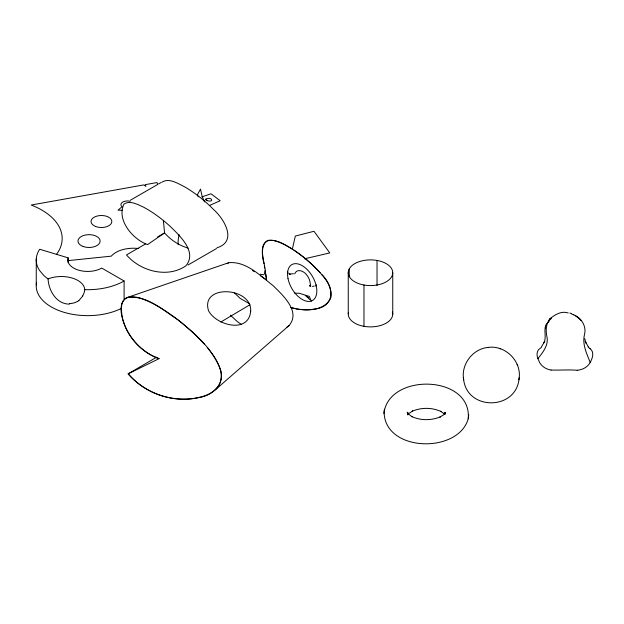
<?xml version="1.0" encoding="UTF-8"?>
<svg xmlns="http://www.w3.org/2000/svg" width="624" height="624" viewBox="0 0 624 624"><rect width="100%" height="100%" fill="white"/><g stroke="black" fill="none" stroke-linecap="round" stroke-linejoin="round"><path stroke-width="0.94" d="M519.106 378.503C521.789 361.226 505.167 344.768 487.952 347.451M549.065 321.688C541.531 325.915 547.388 336.281 543.964 342.787L544.752 341.32L541.484 346.733M383.893 413.533C388.526 372.395 472.165 374.696 468.226 418.782C458.164 454.249 383.869 452.143 384.127 411.622M384.181 411.13L384.407 409.235M468.226 418.782L468.46 416.887M468.515 416.395L468.741 414.492M463.585 379.096C466.853 410.896 515.822 410.569 519.035 379.025M518.934 379.813L519.199 377.715M549.268 320.767L549.674 318.926C554.861 314.824 561.21 310.635 568.175 312.944M292.336 249.194L295.331 236.044L313.989 231.286L329.784 252.923L304.504 258.812M551.07 370.063A23.462 18.502 -35 0 1 539.713 362.739L537.911 358.636C542.615 352.661 548.34 345.743 547.115 337.6C545.524 331.219 545.836 324.371 549.674 318.926L550.961 318.864M264.194 274.349L265.286 270.793M408.057 413.603L407.753 414.648L407.979 412.753L407.909 414.843L407.238 412.23L408.268 414.344L407.8 413.579L412.043 416.738L411.481 416.481C420.67 420.631 431.098 420.685 440.466 416.809L439.928 417.058L443.703 414.796L445.247 412.667L444.584 414.414L445.013 412.316L444.787 414.219L444.733 413.174M315.736 286.081L316.251 284.833M577.169 370.282A23.462 18.502 35.3 0 0 589.306 363.909C592.043 359.65 595.148 352.31 589.969 348.598M294.661 273.913C297.188 267.595 304.769 271.518 307.297 275.746A10.093 5.827 60 0 1 309.832 281.12L310.768 286.432M82.758 296.049L78.803 300.667M407.55 414.703L408.104 414.024M549.299 320.213L551.546 317.811M156.71 357.154L128.162 373.807C142.249 390.328 163.979 399.75 185.64 399.165A167.918 96.946 60 0 0 193.448 398.525C203.081 397.036 213.728 393.791 219.203 385.078C225.623 371.639 215.389 357.614 207.293 347.42M215.28 389.844L289.13 325.471C300.94 311.555 282.711 295.105 273.133 285.675C260.325 275.8 246.043 260.926 228.665 262.727L126.539 297.749C116.657 304.855 122.281 319.535 126.204 328.591C132.912 342.225 144.573 353.699 159.097 358.644L128.162 373.807C145.259 393.799 173.62 403.369 199.29 397.418C213.252 395.764 226.528 382.044 219.664 367.637C211.403 347.498 194.103 332.873 177.544 319.543C162.505 309.722 145.751 294.333 126.539 297.749M408.439 413.665L407.831 414.242L412.714 410.966L412.175 411.216C421.543 407.332 431.972 407.386 441.16 411.544L440.591 411.278L444.577 414.071L444.038 413.408M205.858 199.22L205.741 199.352A1.334 0.608 13.1 0 0 205.756 199.742M286.993 327.07L289.13 325.471M162.006 182.114C169.33 177.606 178.012 183.659 184.688 186.857C195.328 193.112 205.07 200.866 213.72 209.664C224.032 218.837 237.783 241.379 217.035 247.767M227.198 263.726L228.665 262.727M220.818 322.031L250.013 304.707M130.244 200.312L157.607 184.509M158.8 183.823L161.179 182.45M145.54 243.929L126.5 254.92C140.392 271.198 167.419 278.538 185.851 265.847C197.668 251.932 179.439 235.482 169.853 226.044C161.749 218.774 152.974 212.168 143.333 207.051C137.553 204.5 129.979 200 123.926 204.103C116.251 220.03 132.904 239.429 147.576 244.592L164.58 232.931L163.363 220.428M157.435 237.058L164.58 232.931C170.82 240.061 179.033 245.466 188.152 248.102M187.972 265.013L216.536 248.524M206.107 199.072C211.622 196.217 214.789 202.745 207.269 200.694M209.586 205.452L220.171 200.71L211.021 193.799L201.872 196.895M293.475 273.733L289.364 274.084L290.293 274.225M314.27 286.073L312.437 286.4M488.194 347.42C472.703 348.715 460.707 364.642 463.687 379.883M294.715 293.21L299.224 293.249L309.317 296.416L311.306 301.197M67.805 260.653L111.267 256.16A24.742 14.282 0 0 1 138.778 248.563M577.161 370.25C568.456 369.564 559.759 370.297 551.07 370.048M69.42 304.114L68.952 304.122A18.751 16.536 63.3 0 1 67.868 304.06C55.708 302.999 48.633 290.027 48.048 278.912A51.527 29.749 0 0 1 43.828 275.512L39.523 270.426A51.464 29.71 0 0 1 39.694 249.257L68.172 257.868A19.859 11.466 0 0 0 78.445 270.114A19.859 11.466 0 0 0 101.743 268.078L124.098 280.979L124.098 298.834M122.421 210.311L117.983 210.163L122.062 206.762A6.427 3.713 0 0 1 122.46 202.238A6.427 3.713 0 0 1 130.143 201.31M263.554 274.825L260.317 274.201M288.928 273.92L289.661 274.131M290.846 307.585L297.773 309.2L304.442 309.832A113.685 65.637 60 0 0 313.895 309.153C334.979 307.281 335.041 287.102 321.68 274.482M499.294 348.41L499.847 348.59M500.019 348.644L500.627 348.839M290.566 307.445C303.631 311.259 324.098 312.148 330.907 297.749C332.81 283.592 320.229 272.774 311.212 263.687C296.767 250.38 253.352 218.665 263.968 263.585M159.097 358.644C137.14 350.86 118.638 327.382 121.875 303.521C124.636 294.271 136.227 296.377 143.06 299.161C152.677 302.78 161.507 308.186 169.939 313.989A185.671 107.195 60 0 1 181.795 322.873L193.424 332.92L204.617 344.308M573.472 314.668C581.217 317.593 586.763 326.235 584.477 334.604C582.036 344.308 586.771 353.699 590.226 362.505M569.837 313.022L571.6 313.724M249.304 303.592L240.139 298.381L234.507 292.968M571.873 314.09L573.557 314.831M260.598 275.917L265.769 279.349M252.416 270.325L254.186 271.697M575.149 315.666L579.4 318.661M292.04 248.96C284.661 244.725 276.557 239.07 267.641 240.404C257.681 247.385 265.161 262.642 265.45 272.618M293.849 250.13L295.651 251.347A126.266 72.899 60 0 1 304.59 258.024L313.342 265.668L320.065 272.602M206.302 200.203L205.834 199.813M241.426 324.449L237.354 321.664L230.389 315.182M198.471 196.802L197.473 195.577L197.527 194.509L200.515 189.088L202.114 196.209L204.555 201.942M305.3 295.526L308.24 297.648L307.226 296.915L309.722 299.614M577.66 317.273L581.287 320.705M158.028 184.142L156.897 182.567L145.142 184.673L145.969 186.42L143.731 184.922L31.2 205.031A69.732 40.256 0 0 1 56.339 254.615M588.338 346.749L585.203 341.367L585.936 343.06L584.75 338.621M444.366 413.673L444.834 414.437M309.738 285.808L309.465 285.347L310.042 286.354M517.413 365.141L517.124 364.408M287.461 271.354L288.07 273.32M537.911 358.636C536.437 355.017 536.57 350.384 540.306 348.208A23.455 4.961 -21.2 0 1 541.437 347.396M265.099 270.52L266.542 279.38M264.319 265.84L264.693 268.094M265.738 274.342L266.635 280.051M463.414 377.777L463.515 378.573M545.509 326.235L545.548 328.567M392.746 272.969A22.246 12.847 0 0 1 359.011 283.725A22.246 12.847 0 0 1 359.744 261.479A22.246 12.847 0 0 1 392.746 272.969L392.746 314.293M377.029 260.45L377.029 285.433M363.971 285.004L363.971 326.321M349.229 268.952L349.229 276.705M348.254 272.477L348.254 313.802M68.172 257.868L68.172 262.735M36.254 259.015L36.254 284.973M588.026 347.03A23.455 5.031 21 0 1 590.109 348.629M207.379 200.554A3.338 1.529 17 0 1 206.482 200.125M205.904 199.235A2.324 0.959 4.9 0 1 206.17 199.095M178.097 244.397A100.62 58.094 0 0 1 179.143 234.733M392.395 311.758A22.246 12.847 0 0 1 371.218 326.882A22.246 12.847 0 0 1 348.403 312.569M121.243 308.467A51.464 29.71 0 0 1 63.913 312.281A51.464 29.71 0 0 1 36.488 282.968M124.098 280.979A51.597 29.788 0 0 1 87.36 289.708L84.755 289.637A23.4 13.51 0 0 0 71.932 277.969A23.4 13.51 0 0 0 48.048 278.912M84.778 289.637A23.252 18.954 6 0 1 82.586 295.979M78.78 300.635A21.59 18.252 36 0 1 77.844 301.314M77.54 301.369A20.069 17.113 42 0 1 69.326 303.584M250.684 311.111C248.726 334.144 215.92 325.276 208.525 310.697C200.093 283.834 252.08 286.861 250.684 311.111M83.187 246.503A11.084 6.404 0 0 0 100.129 241.293A11.084 6.404 0 0 0 83.834 235.42A11.084 6.404 0 0 0 83.187 246.503M95.558 226.45A10.39 5.998 0 0 0 111.797 221.972A10.39 5.998 0 0 0 96.97 216.083A10.39 5.998 0 0 0 95.558 226.45M287.992 278.476A20.701 11.95 60 0 0 312.374 300.565A20.701 11.95 60 0 0 306.189 268.601A20.701 11.95 60 0 0 287.992 278.476"/></g></svg>
